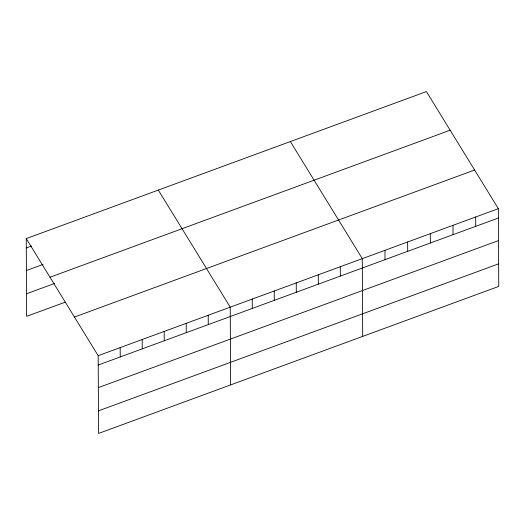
<?xml version="1.0" encoding="UTF-8"?>
<svg xmlns="http://www.w3.org/2000/svg" width="525" height="525" viewBox="0 0 525 525"><rect width="100%" height="100%" fill="white"/><g stroke="black" fill="none" stroke-linecap="round" stroke-linejoin="round"><path stroke-width="0.79" d="M26.25 238.593L426.418 91.573L498.343 208.661L498.75 286.407L98.582 433.427L98.175 355.681L26.25 238.593L26.657 316.339L65.362 302.118M26.296 247.944L31.612 245.989M26.414 270.513L43.116 264.377M49.987 277.233L450.155 130.213M26.539 293.764L54.62 283.447M74.438 317.041L474.607 170.028M98.175 355.681L498.343 208.661M98.221 365.033L498.389 218.013M98.339 387.601L498.507 240.581M98.464 410.852L498.632 263.839M290.364 141.56L362.283 258.648L362.69 336.394M158.307 190.076L230.232 307.164L230.639 384.91M475.67 216.996L475.716 226.347M452.99 225.323L453.042 234.675M430.316 233.658L430.362 243.009M407.636 241.986L407.689 251.337M384.963 250.32L385.009 259.672M340.279 266.739L340.325 276.084M318.268 274.824L318.314 284.169M296.257 282.909L296.303 292.254M274.247 290.994L274.299 300.346M252.236 299.079L252.289 308.431M208.222 315.249L208.268 324.601M186.211 323.341L186.257 332.686M164.2 331.426L164.253 340.771M142.19 339.511L142.242 348.856M120.179 347.596L120.232 356.947"/></g></svg>
